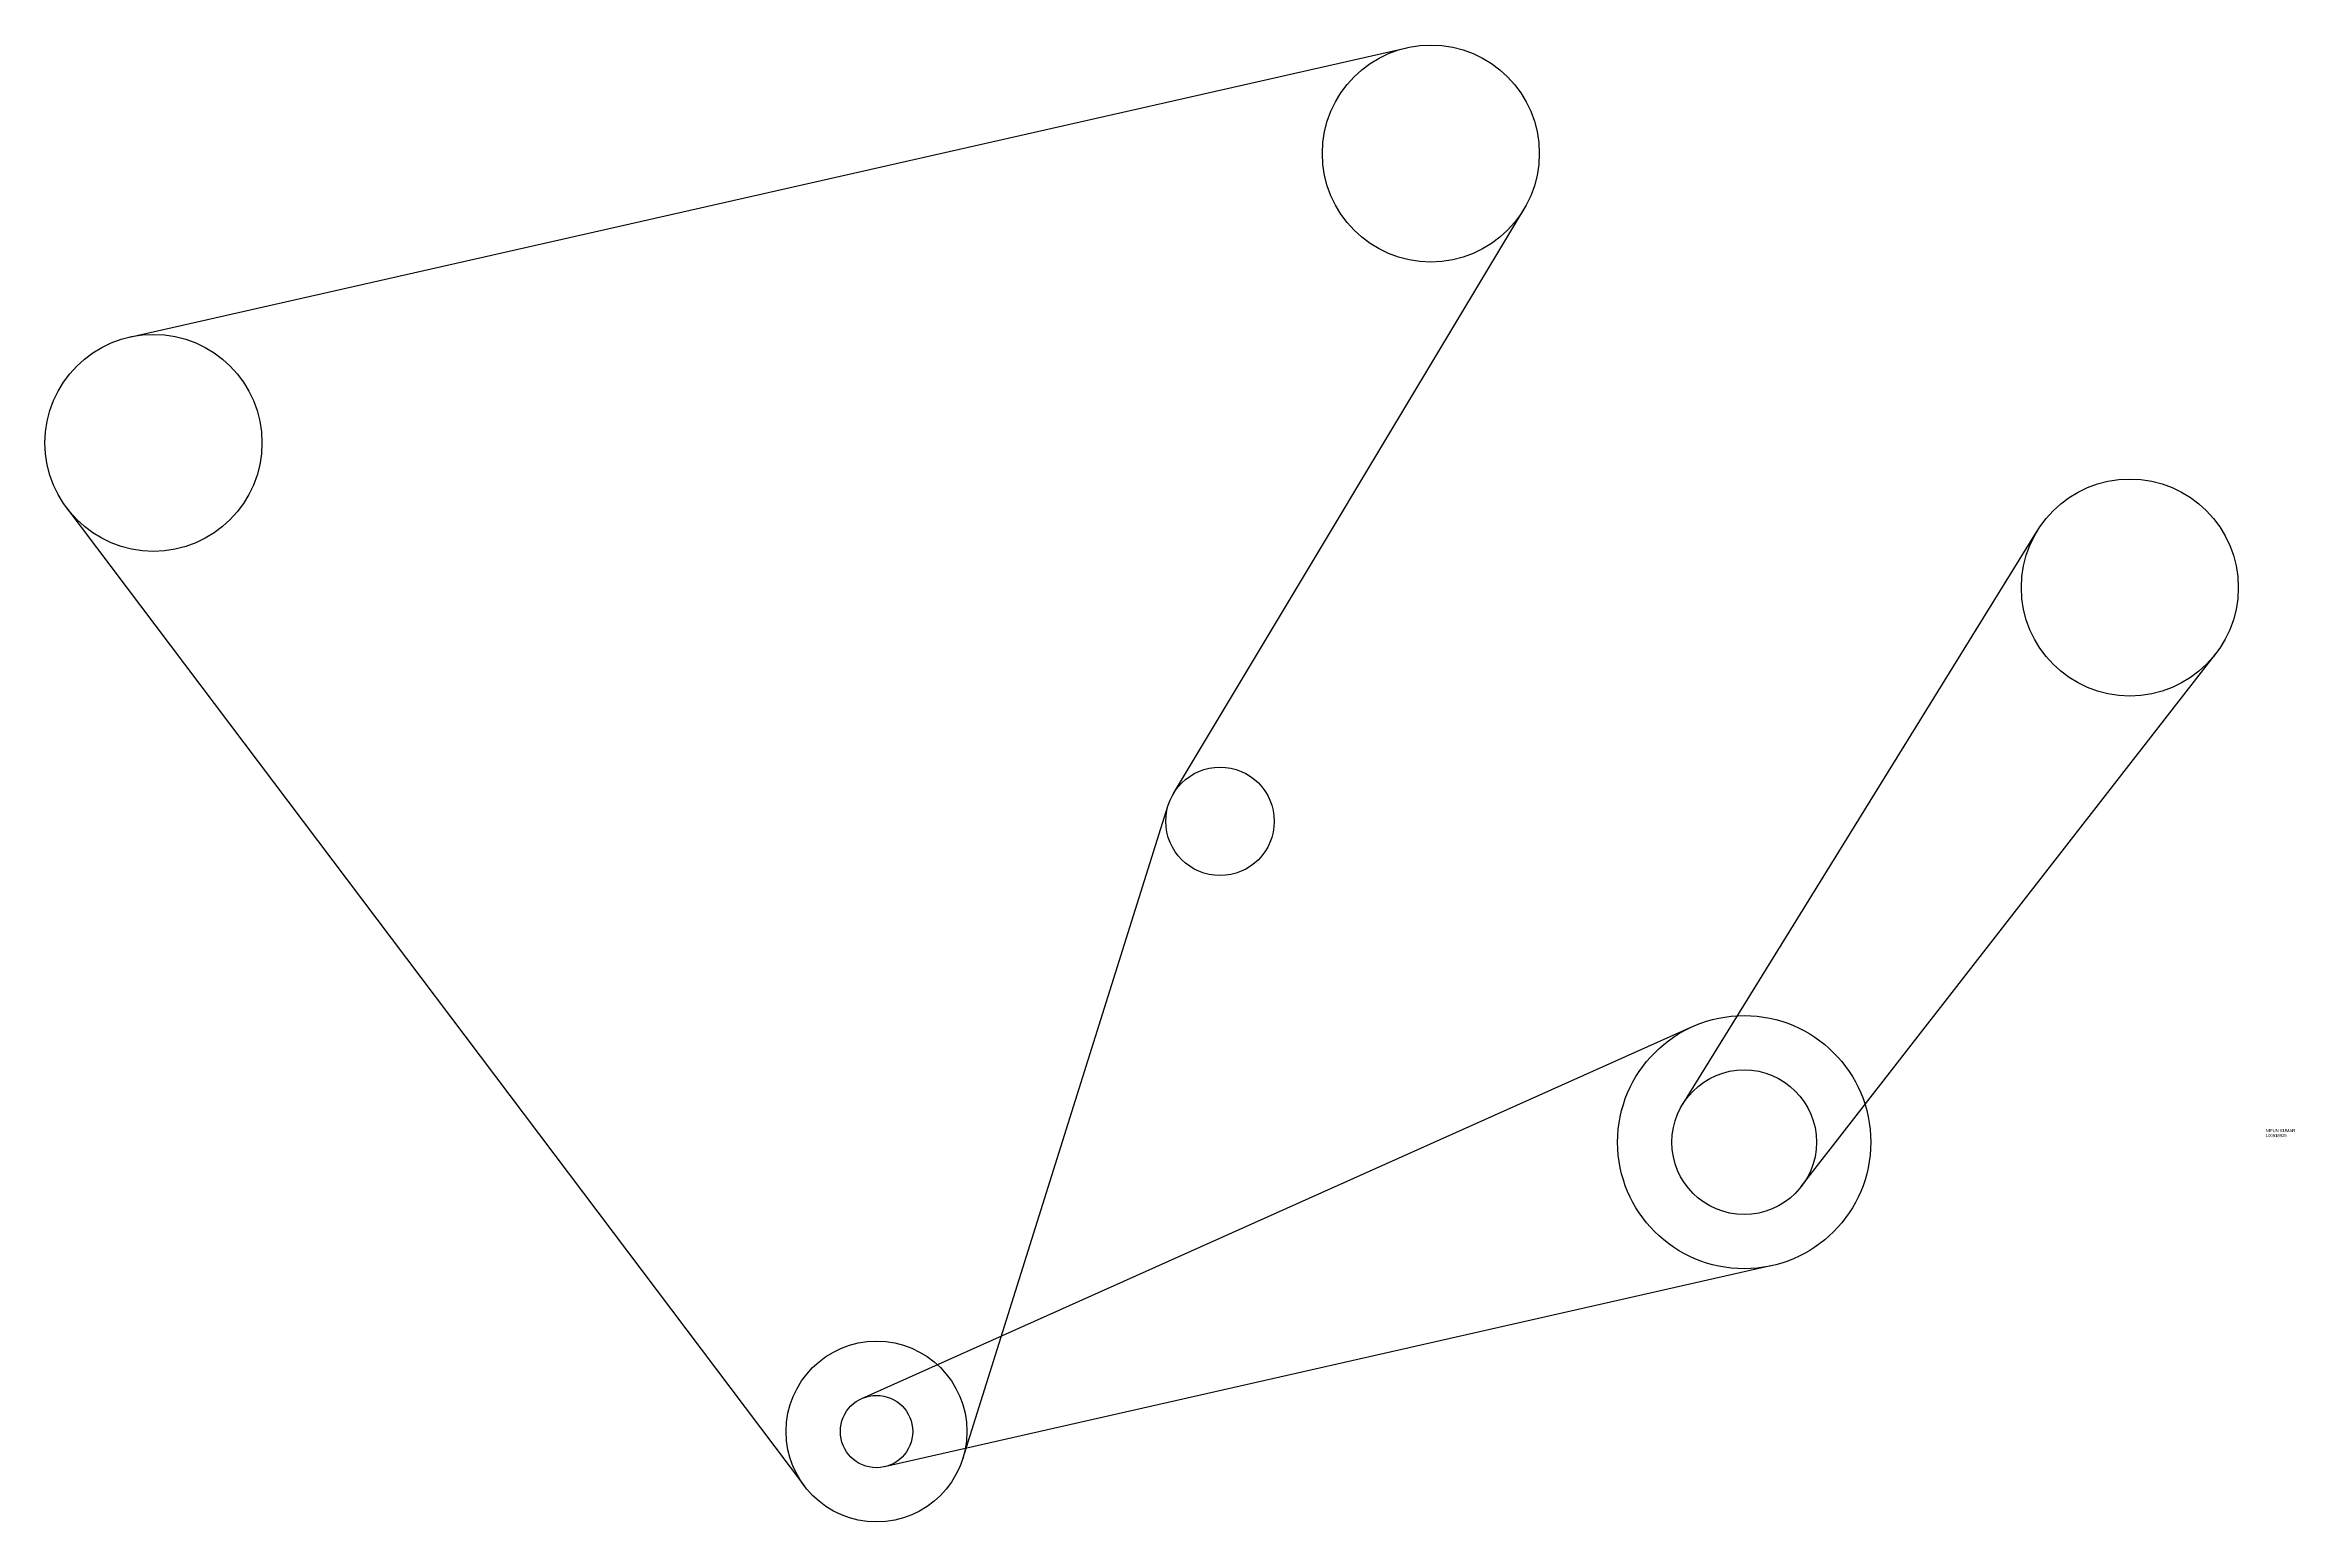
# Model space of a CAD drawing. Header units: inches. Extents: x 4.5 to 97.9, y 1.9 to 63.1.
import ezdxf

# ---------------------------------------------------------------- set-up
doc = ezdxf.new("R2010")
doc.units = ezdxf.units.IN
doc.header["$MEASUREMENT"] = 0
doc.styles.get("Standard").update_dxf_attribs({"font": 'arial.ttf'})

msp = doc.modelspace()

# ---------------------------------------------------------------- linework, layer by layer
for p, q in [((8.006, 51.014), (61.006, 63.014)), ((51.323, 32.089), (65.858, 56.309)), ((5.408, 43.914), (36.007, 3.366)), ((72.449, 19.204), (87.174, 42.993)), ((77.367, 15.782), (94.551, 37.861)), ((42.577, 4.5), (51.106, 31.606)), ((38.387, 6.994), (72.856, 22.417)), ((76.16, 12.505), (39.331, 4.162))]:
    msp.add_line(p, q)
for centre, radius in [((62, 58.625), 4.5), ((9, 46.625), 4.5), ((91, 40.625), 4.5), ((53.252, 30.931), 2.25), ((75, 17.625), 5.25), ((75, 17.625), 3), ((39, 5.625), 3.75), ((39, 5.625), 1.5)]:
    msp.add_circle(centre, radius)

# ---------------------------------------------------------------- texts
at = {"insert": (96.639, 18.167), "char_height": 0.125, "attachment_point": 1}
msp.add_mtext_dynamic_manual_height_columns('NIPUN KUMAR\\P100918925', width=44.65758, gutter_width=1, heights=[0], dxfattribs=at)

doc.saveas('drawing.dxf')
